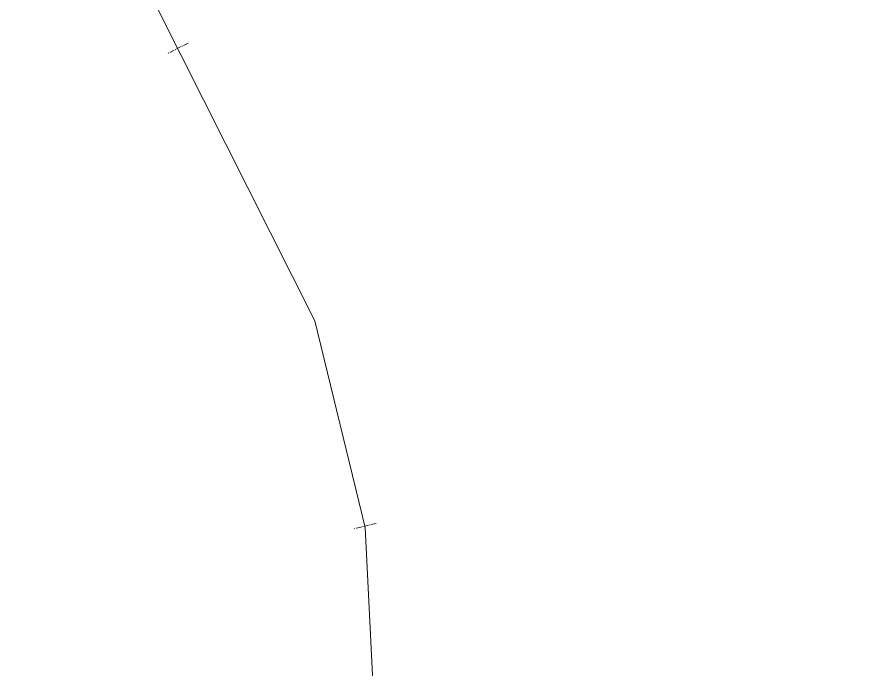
# Model space of a CAD drawing. Header units: millimetres. Extents: x 652183 to 654897, y 4079385 to 4083244.
# Drawn here: x 654506 to 654668, y 4081865.9 to 4081992.3 of the extents above; entities that cross this region are included whole.
import ezdxf

# ---------------------------------------------------------------- set-up
doc = ezdxf.new("R2010")
doc.units = ezdxf.units.MM
doc.layers.add('0_NEHIR_GEOMETRY', color=3, linetype='Continuous', lineweight=211)
doc.layers.add('PL_KM', color=4, linetype='Continuous', lineweight=0)

msp = doc.modelspace()

# ---------------------------------------------------------------- linework, layer by layer
at = {"layer": '0_NEHIR_GEOMETRY', "lineweight": 0}
msp.add_lwpolyline([(654667.98, 4081694.92), (654606.68, 4081742.98), (654589.7, 4081760.05), (654572.15, 4081784.94), (654567.82, 4081792.51), (654566.08, 4081803.34), (654568.96, 4081822.09), (654575.17, 4081860.9), (654573.57, 4081893.34), (654563.82, 4081933.4), (654533.61, 4081993.41), (654510.38, 4082041.65), (654506.04, 4082067.68), (654508.08, 4082086.83), (654514.68, 4082104.15), (654525.39, 4082128.46), (654542.28, 4082142.98), (654579.38, 4082161.02), (654608.93, 4082177.7), (654621.33, 4082189.22), (654627.89, 4082203.57), (654628.42, 4082220.45), (654613.96, 4082268.09)], dxfattribs=at)
at = {"layer": 'PL_KM', "lineweight": 0}
for p, q in [((654538.19, 4081986.64), (654538.1, 4081986.6)), ((654539.26, 4081987.18), (654538.37, 4081986.73)), ((654535.24, 4081985.16), (654535.24, 4081985.16)), ((654535.51, 4081985.29), (654535.42, 4081985.25)), ((654536.58, 4081985.83), (654535.69, 4081985.38)), ((654536.85, 4081985.97), (654536.76, 4081985.92)), ((654537.92, 4081986.51), (654537.03, 4081986.06)), ((654571.31, 4081893.11), (654571.31, 4081893.11)), ((654571.6, 4081893.18), (654571.51, 4081893.15)), ((654572.77, 4081893.46), (654571.8, 4081893.23)), ((654573.06, 4081893.53), (654572.96, 4081893.51)), ((654574.23, 4081893.82), (654573.25, 4081893.58)), ((654574.52, 4081893.89), (654574.42, 4081893.86)), ((654575.68, 4081894.17), (654574.71, 4081893.93))]:
    msp.add_line(p, q, dxfattribs=at)

doc.saveas('drawing.dxf')
